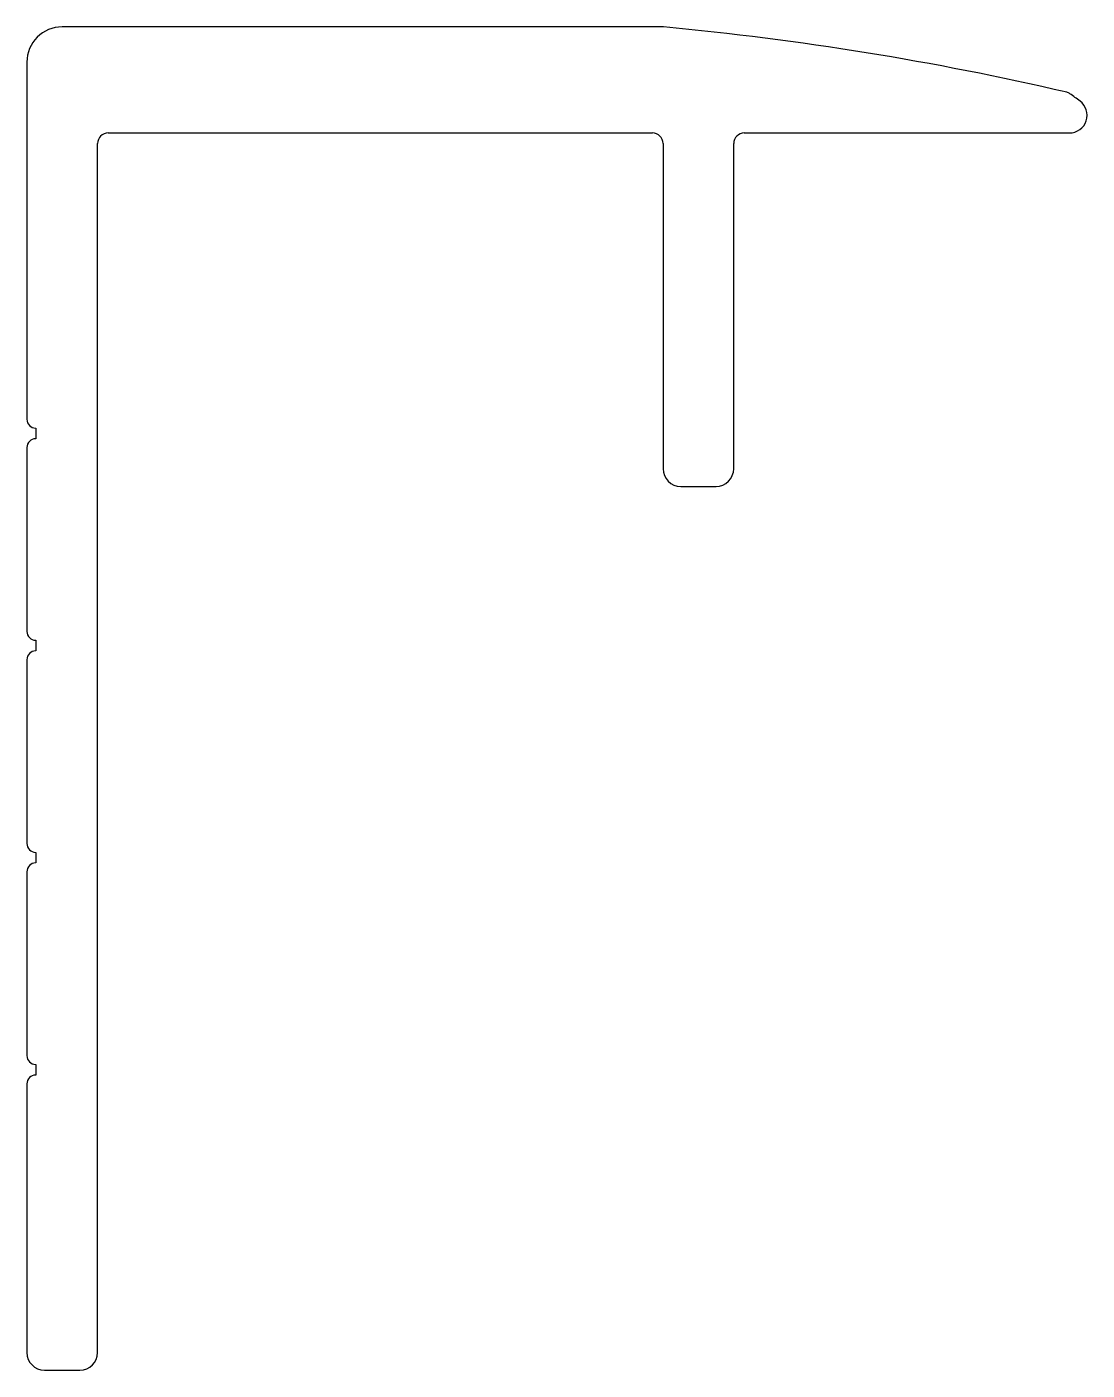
# Model space of a CAD drawing. Extents: x 3 to 33, y 1.6 to 39.6.
import ezdxf

# ---------------------------------------------------------------- set-up
doc = ezdxf.new("R2010")
doc.units = 0
doc.layers.get('0').update_dxf_attribs({"linetype": 'CONTINUOUS'})

msp = doc.modelspace()

# ---------------------------------------------------------------- linework, layer by layer
for p, q in [((20.978, 39.594), (3.99, 39.594)), ((2.99, 38.594), (2.99, 28.492)), ((5.29, 36.594), (20.69, 36.594)), ((23.29, 36.594), (32.49, 36.594)), ((4.99, 2.094), (4.99, 36.294)), ((20.99, 36.294), (20.99, 27.094)), ((22.99, 27.094), (22.99, 36.294)), ((3.24, 28.242), (3.24, 27.942)), ((2.99, 27.692), (2.99, 22.492)), ((21.49, 26.594), (22.49, 26.594)), ((3.24, 22.242), (3.24, 21.942)), ((2.99, 21.692), (2.99, 16.492)), ((3.24, 16.242), (3.24, 15.942)), ((2.99, 15.692), (2.99, 10.492)), ((3.24, 10.242), (3.24, 9.942)), ((2.99, 9.692), (2.99, 2.094)), ((3.49, 1.594), (4.49, 1.594))]:
    msp.add_line(p, q)
for centre, radius, start, end in [((3.99, 38.594), 1, 90, 180), ((20.978, 39.344), 0.25, 84.6549, 90), ((12.99, -46.037), 86.004, 76.94727, 84.65489), ((32.357, 37.501), 0.25, 54.3241, 76.9473), ((22.005, 23.082), 18, 53.1934, 54.3241), ((32.49, 37.094), 0.5, 270, 53.1934), ((5.29, 36.294), 0.3, 90, 180), ((20.69, 36.294), 0.3, 0, 90), ((23.29, 36.294), 0.3, 90, 180), ((3.24, 28.492), 0.25, 180, 270), ((3.24, 27.692), 0.25, 90, 180), ((21.49, 27.094), 0.5, 180, 270), ((22.49, 27.094), 0.5, 270, 0), ((3.24, 22.492), 0.25, 180, 270), ((3.24, 21.692), 0.25, 90, 180), ((3.24, 16.492), 0.25, 180, 270), ((3.24, 15.692), 0.25, 90, 180), ((3.24, 10.492), 0.25, 180, 270), ((3.24, 9.692), 0.25, 90, 180), ((3.49, 2.094), 0.5, 180, 270), ((4.49, 2.094), 0.5, 270, 0)]:
    msp.add_arc(centre, radius, start, end)

doc.saveas('drawing.dxf')
